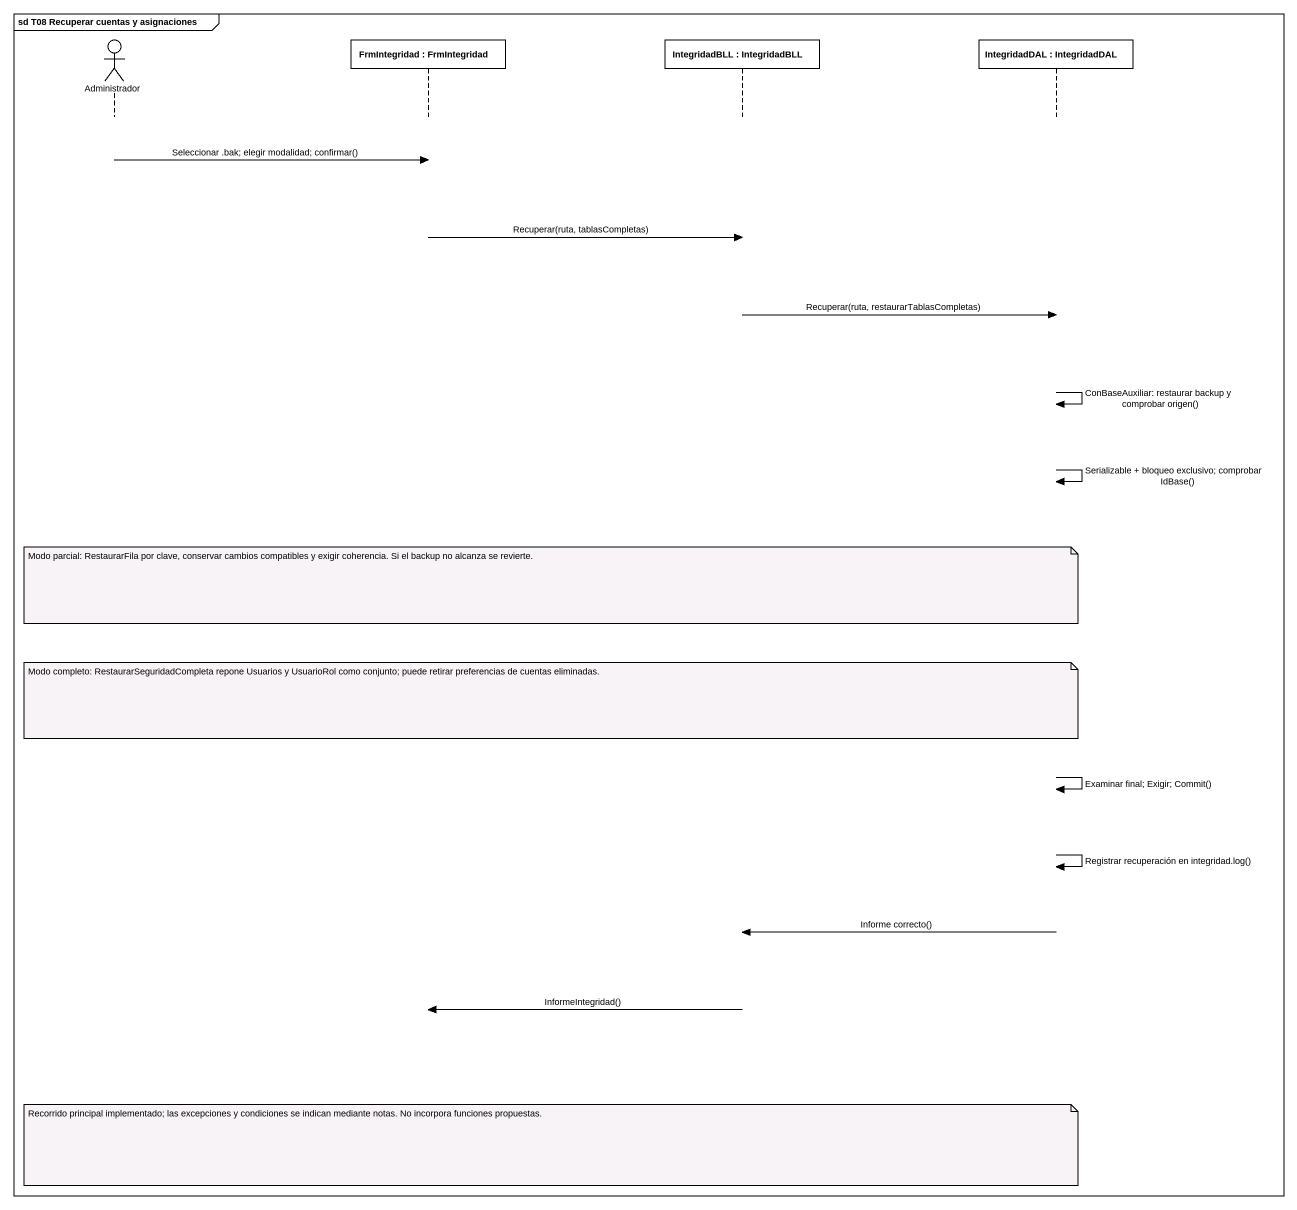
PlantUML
@startuml
mainframe sd T08 Recuperar cuentas y asignaciones
hide footbox
actor Administrador #FFFFFF
participant "FrmIntegridad : FrmIntegridad" as FrmIntegridad #FFFFFF
participant "IntegridadBLL : IntegridadBLL" as IntegridadBLL #FFFFFF
participant "IntegridadDAL : IntegridadDAL" as IntegridadDAL #FFFFFF

Administrador -> FrmIntegridad : Seleccionar .bak; elegir modalidad; confirmar()
FrmIntegridad -> IntegridadBLL : Recuperar(ruta, tablasCompletas)
IntegridadBLL -> IntegridadDAL : Recuperar(ruta, restaurarTablasCompletas)
IntegridadDAL -> IntegridadDAL : ConBaseAuxiliar: restaurar backup y comprobar origen()
IntegridadDAL -> IntegridadDAL : Serializable + bloqueo exclusivo; comprobar IdBase()
note over FrmIntegridad : Modo parcial: RestaurarFila por clave, conservar cambios compatibles y exigir coherencia. Si el backup no alcanza se revierte.
note over FrmIntegridad : Modo completo: RestaurarSeguridadCompleta repone Usuarios y UsuarioRol como conjunto; puede retirar preferencias de cuentas eliminadas.
IntegridadDAL -> IntegridadDAL : Examinar final; Exigir; Commit()
IntegridadDAL -> IntegridadDAL : Registrar recuperación en integridad.log()
IntegridadDAL -> IntegridadBLL : Informe correcto()
IntegridadBLL -> FrmIntegridad : InformeIntegridad()
note over FrmIntegridad : Recorrido principal implementado; las excepciones y condiciones se indican mediante notas. No incorpora funciones propuestas.
@enduml
